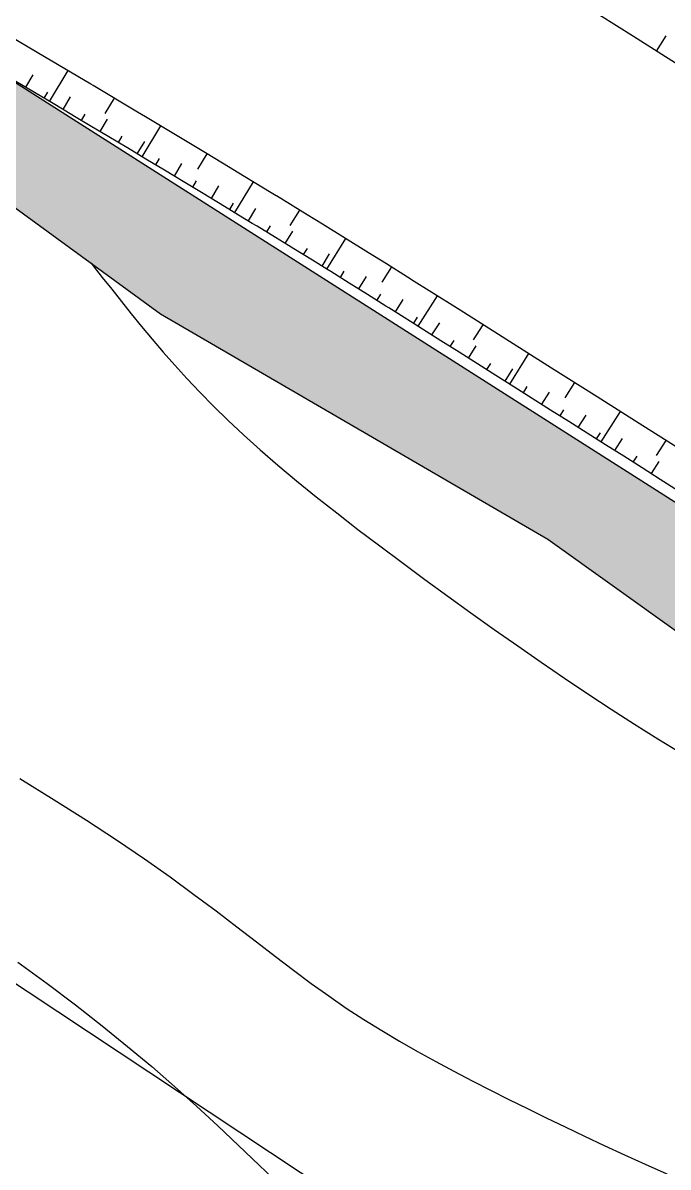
# Model space of a CAD drawing. Header units: millimetres. Extents: x 501029 to 503193, y 1805862 to 1807132.
# Drawn here: x 502147.07 to 502164.95, y 1806507.93 to 1806539.67 of the extents above; entities that cross this region are included whole.
import ezdxf

# ---------------------------------------------------------------- set-up
doc = ezdxf.new("R2010")
doc.units = ezdxf.units.MM
doc.header["$LTSCALE"] = 12
doc.header["$MEASUREMENT"] = 0
for name, color, linetype in [('3', 7, 'CONTINUOUS'), ('DM0', 7, 'CONTINUOUS'), ('DM1', 4, 'CONTINUOUS')]:
    doc.layers.add(name, color=color, linetype=linetype)

msp = doc.modelspace()

# ---------------------------------------------------------------- hatches: boundary and pattern name
at = {"layer": 'DM1'}
h = msp.add_hatch(dxfattribs=at)
h.set_pattern_fill('HONEY', color=256, scale=3, style=0)
h.set_pattern_definition([(0, (0, 0), (0.5625, 0.324759525), [0.375, -0.75]), (120, (0, 0), (-0.5624999987709673, 0.3247595271287468), [0.375, -0.75]), (60, (0, 0), (1.2290326e-09, 0.6495190521287469), [-0.75, 0.375])])
h.paths.add_polyline_path([(502145.8409999996, 1806538.650999999), (502146.1526779685, 1806535.047027032), (502150.8835352623, 1806531.598817305), (502161.6238621224, 1806525.340955601), (502177.8622136447, 1806513.719212685), (502180.8030170016, 1806516.401154168)])

# ---------------------------------------------------------------- linework, layer by layer
at = {"layer": '3', "linetype": 'Continuous'}
for p, q in [((502165.2579999999, 1806538.483, 4.259999999999999), (502163.991, 1806539.285, 4.266)), ((502164.8919999997, 1806539.306, 4.262999999999999), (502164.6239999999, 1806538.884, 4.262999999999999)), ((502148.9549999998, 1806537.963, 3.633999999999999), (502147.6649999998, 1806538.729, 3.612999999999999)), ((502147.3449999998, 1806538.224, 3.55), (502147.1409999999, 1806537.88, 3.55)), ((502148.3099999998, 1806538.346, 3.624), (502147.7989999999, 1806537.486, 3.624)), ((502147.3889999998, 1806537.732, 3.554), (502146.8729999999, 1806538.039, 3.546)), ((502147.9049999999, 1806537.426, 3.562), (502147.3889999998, 1806537.732, 3.554)), ((502147.754, 1806537.748, 3.558), (502147.6519999998, 1806537.576, 3.558)), ((502148.4209999999, 1806537.119999999, 3.571), (502147.9049999999, 1806537.426, 3.562)), ((502148.3769999999, 1806537.611, 3.567), (502148.1719999998, 1806537.267, 3.567)), ((502149.599, 1806537.578, 3.644), (502149.3419999999, 1806537.149, 3.644)), ((502148.7849999999, 1806537.135, 3.575), (502148.683, 1806536.963, 3.575)), ((502149.451, 1806536.505, 3.587), (502148.9359999997, 1806536.812, 3.579)), ((502149.4069999999, 1806536.996, 3.583), (502149.2019999999, 1806536.653, 3.583)), ((502150.8849999998, 1806536.808, 3.663), (502150.3699999999, 1806535.951, 3.663)), ((502149.8149999999, 1806536.52, 3.591), (502149.7129999998, 1806536.348, 3.591)), ((502150.4799999997, 1806535.888, 3.601999999999999), (502149.9659999998, 1806536.197, 3.595)), ((502150.4369999999, 1806536.38, 3.597999999999999), (502150.2309999999, 1806536.037, 3.597999999999999)), ((502150.994, 1806535.578, 3.608999999999999), (502150.4799999997, 1806535.888, 3.601999999999999)), ((502150.8439999998, 1806535.902, 3.604999999999999), (502150.7409999999, 1806535.731, 3.604999999999999)), ((502152.1709999999, 1806536.035, 3.681), (502151.9119999998, 1806535.606999999, 3.681)), ((502151.508, 1806535.269, 3.616), (502150.994, 1806535.578, 3.608999999999999)), ((502151.4649999999, 1806535.762, 3.612999999999999), (502151.2589999999, 1806535.419, 3.612999999999999)), ((502151.8719999997, 1806535.283, 3.62), (502151.7679999999, 1806535.111999999, 3.62)), ((502153.4529999997, 1806535.257, 3.696), (502152.9329999999, 1806534.403, 3.696)), ((502152.4919999999, 1806535.142, 3.625999999999999), (502152.285, 1806534.799, 3.625999999999999)), ((502153.0469999998, 1806534.336, 3.633999999999999), (502152.535, 1806534.648, 3.629)), ((502152.8979999999, 1806534.661, 3.631), (502152.7939999998, 1806534.49, 3.631)), ((502153.5179999999, 1806534.518, 3.637), (502153.3099999999, 1806534.176, 3.637)), ((502154.7329999997, 1806534.475, 3.708), (502154.4719999998, 1806534.048, 3.708)), ((502154.0709999998, 1806533.71, 3.643), (502153.5599999999, 1806534.024, 3.639)), ((502153.9219999998, 1806534.036, 3.641), (502153.8179999997, 1806533.866, 3.641)), ((502154.5409999998, 1806533.892, 3.645999999999999), (502154.3319999999, 1806533.551, 3.645999999999999)), ((502156.0099999998, 1806533.688, 3.714999999999999), (502155.4849999999, 1806532.837, 3.714999999999999)), ((502155.0929999999, 1806533.080999999, 3.649999999999999), (502154.5829999999, 1806533.396, 3.647)), ((502154.9449999998, 1806533.408, 3.649), (502154.8399999999, 1806533.238, 3.649)), ((502155.5619999999, 1806533.262, 3.651), (502155.352, 1806532.921, 3.651)), ((502156.1129999999, 1806532.449, 3.653), (502155.6039999999, 1806532.766, 3.652)), ((502155.9649999999, 1806532.776, 3.653), (502155.8589999999, 1806532.606, 3.653)), ((502157.2829999999, 1806532.895, 3.717), (502157.0169999997, 1806532.471, 3.717)), ((502156.6219999997, 1806532.132, 3.655), (502156.1129999999, 1806532.449, 3.653)), ((502156.5809999998, 1806532.628, 3.653999999999999), (502156.3699999998, 1806532.289, 3.653999999999999)), ((502156.9829999998, 1806532.141, 3.653999999999999), (502156.8769999999, 1806531.972, 3.653999999999999)), ((502158.5519999999, 1806532.094999999, 3.713999999999999), (502158.0179999999, 1806531.25, 3.713999999999999)), ((502157.5979999997, 1806531.991, 3.653), (502157.3849999998, 1806531.653, 3.653)), ((502157.9989999999, 1806531.502, 3.652), (502157.8919999998, 1806531.333, 3.652)), ((502160.4539999999, 1806530.892, 3.705), (502159.1859999998, 1806531.694, 3.711)), ((502158.6519999998, 1806530.851, 3.648), (502158.1449999998, 1806531.172, 3.649999999999999)), ((502158.6129999999, 1806531.35, 3.649), (502158.3989999998, 1806531.012, 3.649)), ((502159.8199999998, 1806531.293, 3.708), (502159.5529999999, 1806530.871, 3.708)), ((502159.1589999998, 1806530.531, 3.645999999999999), (502158.6519999998, 1806530.851, 3.648)), ((502159.0129999998, 1806530.86, 3.647), (502158.906, 1806530.691, 3.647)), ((502161.7219999999, 1806530.09, 3.7), (502160.4539999999, 1806530.892, 3.705)), ((502159.6659999997, 1806530.21, 3.644), (502159.1589999998, 1806530.531, 3.645999999999999)), ((502159.6269999999, 1806530.708, 3.645), (502159.413, 1806530.37, 3.645)), ((502161.0879999998, 1806530.491, 3.703), (502160.5529999998, 1806529.646, 3.703)), ((502160.1739999999, 1806529.889, 3.641), (502159.6659999997, 1806530.21, 3.644)), ((502160.0269999997, 1806530.219, 3.643), (502159.9199999999, 1806530.05, 3.643)), ((502160.6809999998, 1806529.568, 3.639), (502160.1739999999, 1806529.889, 3.641)), ((502160.6409999998, 1806530.067, 3.64), (502160.427, 1806529.729, 3.64)), ((502162.9889999998, 1806529.289, 3.693999999999999), (502161.7219999999, 1806530.09, 3.7)), ((502161.1879999999, 1806529.248, 3.637), (502160.6809999998, 1806529.568, 3.639)), ((502161.0409999997, 1806529.577, 3.637999999999999), (502160.9339999999, 1806529.408, 3.637999999999999)), ((502162.3549999997, 1806529.69, 3.697), (502162.0879999997, 1806529.267, 3.697)), ((502161.6949999998, 1806528.927, 3.635), (502161.1879999999, 1806529.248, 3.637)), ((502161.6549999998, 1806529.425, 3.636), (502161.4409999998, 1806529.087, 3.636)), ((502164.2569999998, 1806528.487, 3.688), (502162.9889999998, 1806529.289, 3.693999999999999)), ((502162.2019999998, 1806528.606, 3.632), (502161.6949999998, 1806528.927, 3.635)), ((502162.0549999999, 1806528.935, 3.633), (502161.9479999999, 1806528.765999999, 3.633)), ((502163.6229999999, 1806528.888, 3.691), (502163.0879999998, 1806528.043, 3.691)), ((502162.7089999999, 1806528.285, 3.629999999999999), (502162.2019999998, 1806528.606, 3.632)), ((502162.6689999997, 1806528.784, 3.631), (502162.4549999998, 1806528.446, 3.631)), ((502163.2159999998, 1806527.965, 3.628), (502162.7089999999, 1806528.285, 3.629999999999999)), ((502163.0689999999, 1806528.293999999, 3.629), (502162.9619999998, 1806528.125, 3.629)), ((502165.5239999997, 1806527.685, 3.683), (502164.2569999998, 1806528.487, 3.688)), ((502163.7229999998, 1806527.644, 3.625), (502163.2159999998, 1806527.965, 3.628)), ((502163.683, 1806528.142, 3.627), (502163.4689999999, 1806527.804, 3.627)), ((502164.8909999998, 1806528.086, 3.685999999999999), (502164.6229999999, 1806527.663, 3.685999999999999)), ((502164.2299999998, 1806527.323, 3.623), (502163.7229999998, 1806527.644, 3.625)), ((502164.0829999999, 1806527.651999999, 3.624), (502163.9759999998, 1806527.483, 3.624)), ((502164.7369999997, 1806527.002, 3.620999999999999), (502164.2299999998, 1806527.323, 3.623)), ((502164.6969999999, 1806527.501, 3.621999999999999), (502164.4829999998, 1806527.163, 3.621999999999999)), ((502165.244, 1806526.681, 3.619), (502164.7369999997, 1806527.002, 3.620999999999999))]:
    msp.add_line(p, q, dxfattribs=at)
at = {"layer": '3', "color": 1, "linetype": 'Continuous', "flags": 128}
msp.add_lwpolyline([(502734.468, 1805863.404), (502565.854, 1806180.86), (502440.381, 1806356.363), (502262.265, 1806436.523), (502063.939, 1806567.977), (501955.637, 1806637.827), (501772.776, 1806767.939), (501708.223, 1807014.777), (501705.5739999999, 1807125.556)], dxfattribs=at)
at = {"layer": '3', "linetype": 'Continuous', "extrusion": (-0.2729111248349707, -0.4373728501927709, 0.8568690144097656), "elevation": -927173.7202978737}
msp.add_lwpolyline([(-530307.7510825371, 1541063.088797581), (-530308.8643937241, 1541063.096556525), (-530309.2508678336, 1541063.098496261)], dxfattribs=at)
at = {"layer": '3', "linetype": 'Continuous', "extrusion": (-0.3403173008158306, -0.5540049126882187, 0.7597780540939221), "elevation": -1171718.123713193}
msp.add_lwpolyline([(-517707.1064362801, 1369229.873820444), (-517708.4971460149, 1369229.846135912), (-517708.6060291536, 1369229.843059852)], dxfattribs=at)
at = {"layer": '3', "linetype": 'Continuous', "extrusion": (0.2264207134707644, 0.402012301220727, 0.8871977063645992), "elevation": 839950.6324843816}
msp.add_lwpolyline([(449006.5030255758, -1615118.445838969), (449007.9318303922, -1615118.487019017), (449008.0017753886, -1615118.489186388)], dxfattribs=at)
at = {"layer": '3', "linetype": 'Continuous', "extrusion": (-0.1980586079394522, -0.3069908372933363, 0.9308756166314717), "elevation": -654041.8361557198}
msp.add_lwpolyline([(-557418.0925947223, 1666506.271712166), (-557418.6035221902, 1666506.252551735), (-557418.6923225718, 1666506.24981453)], dxfattribs=at)
at = {"layer": '3', "linetype": 'Continuous', "extrusion": (0.0996744012352797, 0.1885731932394831, 0.9769878016279697), "elevation": 390719.5819933966}
msp.add_lwpolyline([(400258.0714263689, -1789654.06768757), (400259.3067090791, -1789654.138012714), (400259.5696010245, -1789654.152077743)], dxfattribs=at)
at = {"layer": '3', "linetype": 'Continuous', "extrusion": (-0.5060161439192536, -0.8411408733985929, 0.1908656417256429), "elevation": -1773646.737873275}
msp.add_lwpolyline([(-500967.3168577549, 344871.8836173521), (-500967.3365798794, 344871.8825986239), (-500967.9169299008, 344871.8754675271)], dxfattribs=at)
at = {"layer": '3', "linetype": 'Continuous', "extrusion": (-0.0388289458081727, -0.0424316311725318, 0.9983445645885312), "elevation": -96148.63566257694}
msp.add_lwpolyline([(-849127.4737513553, 1668971.677429734), (-849128.2606744048, 1668971.520952534), (-849128.9441967065, 1668971.38186169)], dxfattribs=at)
at = {"layer": '3', "linetype": 'Continuous', "extrusion": (-0.2034634966526803, -0.3188784632438703, 0.9256992660735409), "elevation": -678231.6628705506}
msp.add_lwpolyline([(-548399.5141432777, 1659815.274034279), (-548399.685095671, 1659815.270412214), (-548400.7852028057, 1659815.244953774), (-548401.0139047529, 1659815.238688027)], dxfattribs=at)
at = {"layer": '3', "linetype": 'Continuous', "extrusion": (-0.4422383917930665, -0.7212205571246137, 0.5331661212090884), "elevation": -1524979.120579132}
msp.add_lwpolyline([(-516254.4873541869, 961064.616654528), (-516254.9745739228, 961064.6107444374), (-516255.0875845917, 961064.6083804009)], dxfattribs=at)
at = {"layer": '3', "linetype": 'Continuous', "extrusion": (-0.5105866120142305, -0.8385546541688665, 0.190072101065786), "elevation": -1771269.708786067}
msp.add_lwpolyline([(-510618.5680550977, 342924.0433957077), (-510618.6241350633, 342924.0423771393), (-510619.1679622995, 342924.0372842972)], dxfattribs=at)
at = {"layer": '3', "linetype": 'Continuous', "extrusion": (-0.1618974160662831, -0.2514171637671267, 0.9542424411198416), "elevation": -535487.7901877516}
msp.add_lwpolyline([(-555865.5278296518, 1708798.33467859), (-555866.0247786967, 1708798.324646288), (-555867.027326467, 1708798.301237583)], dxfattribs=at)
at = {"layer": '3', "linetype": 'Continuous', "extrusion": (0.2965891798726226, 0.5006935573869715, 0.8132286394204674), "elevation": 1053456.218886696}
msp.add_lwpolyline([(488660.8346485015, -1472129.057274913), (488660.9912213193, -1472129.05899329), (488661.4350351933, -1472129.065866797)], dxfattribs=at)
at = {"layer": '3', "linetype": 'Continuous', "extrusion": (-0.3543058204965082, -0.5673406578400466, 0.743365296152517), "elevation": -1202834.046213554}
msp.add_lwpolyline([(-530989.6662713388, 1336773.750944401), (-530990.4118742931, 1336773.749449378), (-530991.1667000239, 1336773.744964306)], dxfattribs=at)
at = {"layer": '3', "linetype": 'Continuous', "extrusion": (-0.1067630917991342, -0.1615873832520736, 0.9810663381256322), "elevation": -345521.0021103721}
msp.add_lwpolyline([(-576899.3493390894, 1750292.693790749), (-576899.5329673542, 1750292.688627381), (-576899.9496135553, 1750292.673137276)], dxfattribs=at)
at = {"layer": '3', "linetype": 'Continuous', "extrusion": (-0.4643438577781886, -0.7416883685363215, 0.4840280422884601), "elevation": -1573056.285606471}
msp.add_lwpolyline([(-533005.2637934386, 870127.3148010027), (-533005.4843790137, 870127.315645764), (-533006.1741207294, 870127.31708658), (-533006.7629484073, 870127.314502975)], dxfattribs=at)
at = {"layer": '3', "linetype": 'Continuous', "extrusion": (-0.4398668348364546, -0.7100707466404819, 0.5498333405463767), "elevation": -1503645.658119623}
msp.add_lwpolyline([(-524459.8101010763, 989804.2875641126), (-524459.943025867, 989804.2875641126), (-524460.410387897, 989804.2851696896)], dxfattribs=at)
at = {"layer": '3', "linetype": 'Continuous', "extrusion": (-0.4479102049064218, -0.7115423935223406, 0.5413722107396964), "elevation": -1510344.100387355}
msp.add_lwpolyline([(-537423.3395449829, 972500.6231678677), (-537424.349100512, 972500.6279253367), (-537424.8398841562, 972500.6291147039)], dxfattribs=at)
at = {"layer": '3', "linetype": 'Continuous', "extrusion": (0.0052630168147614, 0.005263017463348, 0.9999723002669563), "elevation": 12154.32380280273}
msp.add_lwpolyline([(502150.1568158032, 1806492.864096432), (502149.6498175622, 1806493.181100823), (502149.6478175897, 1806493.183100851)], dxfattribs=at)
at = {"layer": '3', "linetype": 'Continuous', "extrusion": (0.220151777589356, 0.3459527943323727, 0.912058034840914), "elevation": 735528.8464365575}
msp.add_lwpolyline([(546231.4222197253, -1635954.424198736), (546231.9304874236, -1635954.421760077), (546232.021756257, -1635954.421760077)], dxfattribs=at)
at = {"layer": '3', "linetype": 'Continuous', "extrusion": (-0.0221948606093823, -0.0443897224015444, 0.998767711085838), "elevation": -91333.10176481407}
msp.add_lwpolyline([(-358761.3821277383, 1838114.853110836), (-358761.7779117699, 1838114.893409724), (-358761.9791578876, 1838114.913559168)], dxfattribs=at)
at = {"layer": 'DM0'}
msp.add_lwpolyline([(502146.986811691, 1806518.704194678), (502147.9349926263, 1806518.118690956), (502148.830283651, 1806517.550320896), (502149.6660818531, 1806517.00218746), (502150.4380302316, 1806516.476750135), (502151.150755431, 1806515.973894498), (502151.8111300073, 1806515.492862652), (502152.4260265166, 1806515.032896697), (502153.0023175147, 1806514.593238737), (502153.5468755577, 1806514.173130873), (502154.0665732015, 1806513.771815206), (502154.5682830021, 1806513.388533837), (502155.0588775154, 1806513.02252887), (502155.5452292974, 1806512.673042405), (502156.0330654788, 1806512.339202074), (502156.523531488, 1806512.019677625), (502157.0166273283, 1806511.713024337), (502157.512353003, 1806511.417797488), (502158.0107085153, 1806511.132552356), (502158.5116938683, 1806510.855844218), (502159.0153090653, 1806510.586228354), (502159.5215541096, 1806510.322260041), (502160.0304290043, 1806510.062494558), (502160.5419337525, 1806509.805487183), (502161.0564339877, 1806509.549922554), (502161.575757863, 1806509.29500275), (502162.1020991617, 1806509.040059212), (502162.6376516667, 1806508.784423379), (502163.1846091615, 1806508.527426693), (502163.7451654292, 1806508.26840059), (502164.3215142532, 1806508.006676514), (502164.9158494165, 1806507.741585902)], dxfattribs=at)
at = {"layer": 'DM1', "elevation": 3.530000001424923}
msp.add_lwpolyline([(502145.8409999996, 1806538.650999999), (502146.1526779685, 1806535.047027032), (502150.8835352592, 1806531.598817306), (502161.6238621222, 1806525.340955601), (502177.8622136448, 1806513.719212685), (502180.8030170017, 1806516.401154169)], close=True, dxfattribs=at)
at = {"layer": 'DM1', "elevation": 1}
msp.add_lwpolyline([(502148.9619651706, 1806532.999404189), (502149.0181213447, 1806532.927726257), (502149.2695713233, 1806532.60666766), (502149.5297871394, 1806532.275759021), (502149.7982817986, 1806531.937067636), (502150.0745683059, 1806531.592660795), (502150.3586466592, 1806531.244139638), (502150.6524648246, 1806530.891240686), (502150.9584577604, 1806530.533234306), (502151.2790604248, 1806530.169390864), (502151.6167077762, 1806529.798980726), (502151.9738347729, 1806529.42127426), (502152.3528763733, 1806529.035541833), (502152.7562675355, 1806528.641053812), (502153.1864432183, 1806528.237080562), (502153.6458383792, 1806527.822892451), (502154.1359951598, 1806527.398104395), (502154.6548844309, 1806526.963709505), (502155.199584246, 1806526.521045444), (502155.7671726588, 1806526.071449872), (502156.354727723, 1806525.616260452), (502156.9593274922, 1806525.156814844), (502157.5780500199, 1806524.69445071), (502158.2079733597, 1806524.230505711), (502158.8461755651, 1806523.766317509), (502159.4897346902, 1806523.303223766), (502160.1360940308, 1806522.842582409), (502160.7841578541, 1806522.385832435), (502161.4331956699, 1806521.934433106), (502162.0824769879, 1806521.489843687), (502162.7312713178, 1806521.053523438), (502163.3788481693, 1806520.626931625), (502164.0244770523, 1806520.211527509), (502164.6674274763, 1806519.808770354), (502165.3069689513, 1806519.420119423)], dxfattribs=at)
at = {"layer": 'DM1'}
msp.add_lwpolyline([(502146.9284370939, 1806513.608504736), (502147.7439849562, 1806513.015194881), (502148.5242411905, 1806512.427603553), (502149.2677033267, 1806511.847410885), (502149.9728688947, 1806511.276297011), (502150.6396519721, 1806510.715230607), (502151.2736328267, 1806510.162334513), (502151.8818082745, 1806509.615020113), (502152.4711751312, 1806509.070698787), (502153.0487302127, 1806508.526781918), (502153.6214703348, 1806507.980680889), (502154.1963923132, 1806507.429807082)], dxfattribs=at)

doc.saveas('drawing.dxf')
